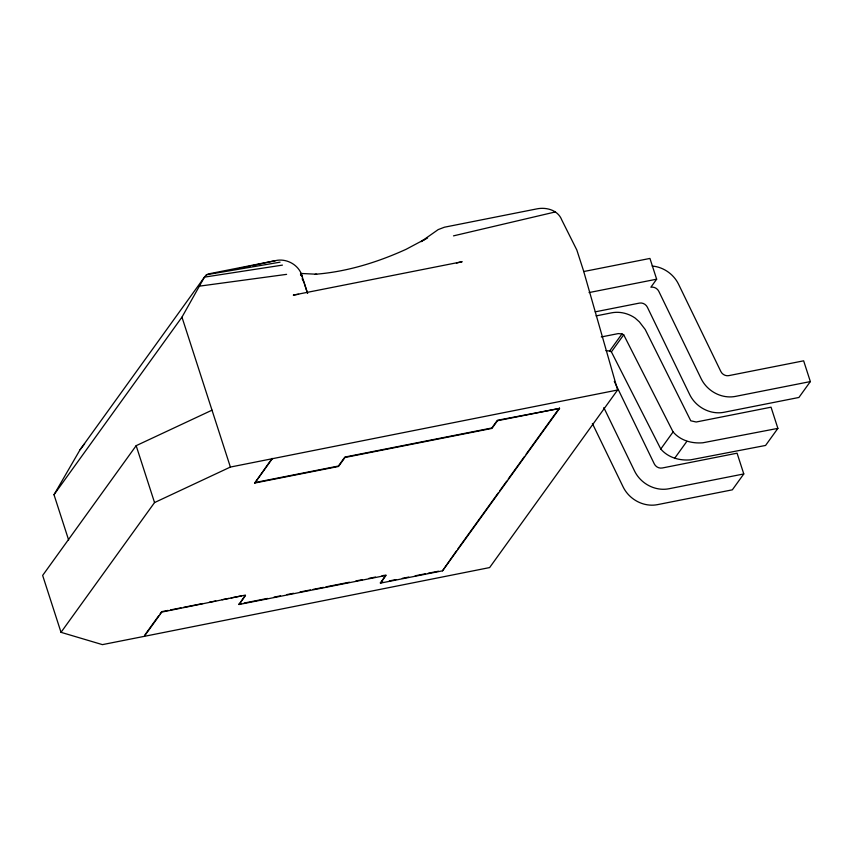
<?xml version="1.0" encoding="UTF-8"?>
<svg xmlns="http://www.w3.org/2000/svg" width="853" height="853" viewBox="0 0 853 853"><rect width="100%" height="100%" fill="white"/><g stroke="black" fill="none" stroke-linecap="round" stroke-linejoin="round"><path stroke-width="1.28" d="M68.624 539.97L54.006 494.719L181.966 317.145L204.453 277.129L206.437 274.751L209.369 273.728L275.562 260.623C286.864 257.947 299.702 265.347 302.25 276.82L301.727 275.114L307.645 293.432M54.006 494.719L80.097 449.691L204.453 277.129L282.418 265.112M212.013 410.176L136.16 445.671L42.65 575.434L61.021 632.329L102.424 644.633L144.296 636.349L161.771 612.091L245.376 595.106L239.043 604.5L385.993 575.423L380.449 583.121L385.865 575.007M61.021 632.329L154.542 502.566L230.385 467.06L617.583 390.013L583.548 270.827L576.841 250.057L561.754 219.914C558.022 210.126 546.378 206.927 536.878 208.878L444.402 227.218L438.197 229.596L421.083 241.634L427.588 237.976M144.925 634.877L158.605 615.898M160.119 613.787L161.643 611.676L168.084 610.407M254.652 482.617L338.385 466.047L344.857 457.069L491.808 427.993L497.363 420.294L559.557 408.427L497.491 420.71L491.946 428.409L344.985 457.485L338.524 466.463L254.78 483.033L272.128 458.36M254.78 483.033L272.256 458.775M239.043 604.5L245.515 595.522M456.323 551.07L442.504 570.838L380.449 583.121M457.88 548.916L498.184 492.981M499.73 490.838L506.703 481.156M508.26 479.002L524.542 456.419M526.088 454.265L559.419 408.011M442.504 570.838L559.557 408.427M583.644 271.553L649.943 258.438L656.65 279.198L650.871 287.226A6.845 6.078 35.8 0 1 658.804 291.321L701.113 378.636A29.674 26.336 35.8 0 0 735.499 396.389L810.35 381.579L803.643 360.819L728.793 375.629A6.845 6.078 35.8 0 1 720.86 371.535L678.551 284.22A29.674 26.336 35.8 0 0 652.172 266.029M605.961 350.668L609.671 350.988L621.976 333.907L623.703 334.802L673.081 431.927C680.427 440.585 691.9 443.741 702.904 442.771L777.883 428.377L771.048 407.19L696.197 422L690.759 420.796L645.231 329.503L639.377 321.88L635.112 318.052A29.674 26.336 35.8 0 0 611.558 312.838L596.087 315.898M777.883 428.377L765.578 445.447L690.599 459.842C679.596 460.823 668.123 457.656 660.776 449.009L611.398 351.873L623.703 334.802M617.583 390.013L489.622 567.576L144.296 636.349M660.776 449.009L673.081 431.927M674.52 458.477L686.825 441.406M614.299 381.366L654.294 463.904A6.845 6.078 35.8 0 0 662.227 467.998L737.077 453.188L743.784 473.948L732.343 489.825L657.492 504.645A29.674 26.336 35.8 0 1 623.106 486.882L592.387 423.493M810.35 381.579L798.909 397.466L724.058 412.276A29.674 26.336 35.8 0 1 689.661 394.512L647.363 307.197A6.845 6.078 35.8 0 0 639.419 303.103L595.223 311.846M80.097 449.691L84.607 443.805M423.866 239.842L406.103 249.3C377.421 262.351 346.723 271.851 315.194 274.261M453.497 235.865L555.474 211.907M239.778 268.354L250.004 266.147M252.563 265.592L275.562 260.623M589.05 292.568L656.65 279.198M601.29 336.956L618.265 333.598L621.976 333.907M743.784 473.948L668.933 488.758A29.674 26.336 35.8 0 1 634.547 471.005L603.828 407.606M170.653 609.895L180.964 607.848M183.544 607.347L202.865 603.519M209.305 602.25L215.745 600.97M222.185 599.691L228.625 598.422M231.206 597.91L241.516 595.874M238.904 604.084L241.506 603.572M244.107 603.06L267.511 598.422M274.016 597.143L280.52 595.852M287.024 594.562L293.528 593.283M300.032 591.993L310.428 589.935M313.03 589.423L323.436 587.365M326.038 586.843L349.442 582.215M355.946 580.925L362.45 579.645M368.954 578.355L375.459 577.065M381.963 575.786L384.564 575.263M380.31 582.706L382.901 582.194M389.363 580.914L395.824 579.635M402.296 578.355L408.758 577.076M415.219 575.796L425.562 573.749M428.153 573.237L438.495 571.201M206.437 274.751L280.051 262.17M199.645 286.118L286.597 274.357M316.666 274.229L300.523 273.44M609.671 350.988L611.398 351.873M300.555 274.773L302.367 275.935L300.491 274.698M302.111 278.739L303.881 282.172M154.542 502.566L136.16 445.671M304.276 283.399L307.432 293.165M181.966 317.145L230.385 467.06M456.44 263.097A22.828 6.717 -17.9 0 1 462.145 261.711L293.304 295.117A22.828 6.717 -17.9 0 1 298.582 294.328"/></g></svg>
